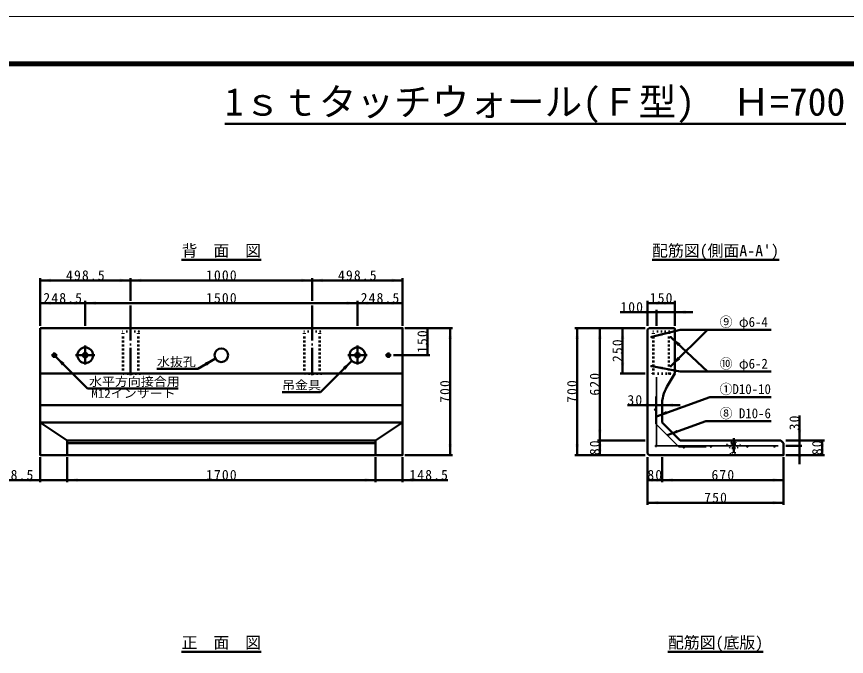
# Model space of a CAD drawing. Units: millimetres, scale not verified, with parts at other scales. Extents: x -2102 to 2102, y -1485 to 1485.
# Drawn here: x -1143 to 686, y 75 to 1485 of the extents above; entities that cross this region are included whole.
import ezdxf
from ezdxf.enums import TextEntityAlignment as Align

# ---------------------------------------------------------------- set-up
doc = ezdxf.new("R2010")
doc.units = ezdxf.units.MM
doc.header["$LTSCALE"] = 5
doc.linetypes.add('DOTTED', pattern=[1.75, 0.25, -1.5])
doc.linetypes.add('LONG_DASHED_DOTTED', pattern=[15.25, 12, -1.5, 0.25, -1.5])
doc.layers.add('0-0_V-nasSTD', color=7, linetype='Continuous', lineweight=50)
doc.styles.add('ＭＳ ゴシック', font='')
doc.styles.get('ＭＳ ゴシック').set_extended_font_data('MS Gothic')

msp = doc.modelspace()

# ---------------------------------------------------------------- linework, layer by layer
at = {"layer": '0-0_V-nasSTD'}
for p, q in [((-684.288, 1248.465), (684.288, 1248.465)), ((-779.434, 948.566), (-604.434, 948.566)), ((257.466, 948.566), (537.466, 948.566)), ((-1091.334, 908.566), (-1091.334, 803.566)), ((-1091.334, 903.566), (-891.934, 903.566)), ((-891.934, 908.566), (-891.934, 858.566)), ((-891.934, 903.566), (-491.934, 903.566)), ((-491.934, 908.566), (-491.934, 858.566)), ((-491.934, 903.566), (-292.534, 903.566)), ((-292.534, 908.566), (-292.534, 803.566)), ((-1091.334, 853.566), (-991.934, 853.566)), ((-991.934, 858.566), (-991.934, 803.566)), ((-991.934, 853.566), (-391.934, 853.566)), ((-891.934, 848.566), (-891.934, 803.566)), ((-491.934, 848.566), (-491.934, 803.566)), ((-391.934, 858.566), (-391.934, 803.566)), ((-391.934, 853.566), (-292.534, 853.566)), ((247.466, 858.566), (247.466, 803.566)), ((307.466, 853.566), (247.466, 853.566)), ((307.466, 858.566), (307.466, 803.566)), ((187.466, 833.566), (267.466, 833.566)), ((267.466, 838.566), (267.466, 803.566)), ((267.466, 833.566), (307.466, 833.566)), ((307.466, 833.566), (347.466, 833.566)), ((-182.534, 798.566), (-287.534, 798.566)), ((-237.534, 798.566), (-237.534, 738.566)), ((-187.534, 798.566), (-187.534, 518.566)), ((242.466, 798.566), (87.466, 798.566)), ((92.466, 798.566), (92.466, 518.566)), ((142.466, 798.566), (142.466, 550.566)), ((192.466, 798.566), (192.466, 698.566)), ((251.066, 798.566), (247.466, 794.966)), ((247.466, 794.966), (247.466, 522.166)), ((305.466, 798.566), (251.066, 798.566)), ((319.74, 794.566), (257.23, 778.858)), ((379.74, 794.566), (299.719, 715.41)), ((319.74, 794.566), (519.74, 794.566)), ((379.74, 702.566), (299.74, 777.744)), ((-1057.447, 735.879), (-986.737, 665.168)), ((-232.534, 738.566), (-312.534, 738.566)), ((-743.896, 708.566), (-704.925, 731.066)), ((-404.096, 726.403), (-473.17, 657.33)), ((319.74, 702.566), (257.245, 714.343)), ((-292.534, 698.566), (-1091.334, 698.566)), ((-833.896, 708.566), (-743.896, 708.566)), ((242.466, 698.566), (187.466, 698.566)), ((319.74, 702.566), (519.74, 702.566)), ((-986.737, 665.168), (-786.737, 665.168)), ((-473.17, 657.33), (-558.17, 657.33)), ((267.466, 603.78), (384.74, 646.464)), ((384.74, 646.464), (519.74, 646.464)), ((-292.534, 628.632), (-1091.334, 628.632)), ((-292.534, 628.632), (-1091.334, 628.632)), ((203.466, 628.632), (267.466, 628.632)), ((279.466, 628.632), (267.466, 628.632)), ((279.466, 628.632), (279.466, 590.566)), ((279.466, 628.632), (319.466, 628.632)), ((582.466, 550.566), (582.466, 605.566)), ((-1091.334, 590.566), (-292.534, 590.566)), ((-1091.334, 590.566), (-1031.934, 550.566)), ((-351.934, 550.566), (-292.534, 590.566)), ((279.466, 590.566), (319.466, 550.566)), ((290.981, 562.08), (376.255, 593.118)), ((376.255, 593.118), (519.74, 593.118)), ((-1031.934, 550.566), (-351.934, 550.566)), ((-1031.934, 518.566), (-1031.934, 550.566)), ((-351.934, 518.566), (-351.934, 550.566)), ((242.466, 550.566), (137.466, 550.566)), ((142.466, 550.566), (142.466, 518.566)), ((319.466, 550.566), (541.466, 550.566)), ((541.466, 550.566), (547.466, 544.566)), ((637.466, 550.566), (552.466, 550.566)), ((582.466, 550.566), (582.466, 538.566)), ((632.466, 550.566), (632.466, 518.566)), ((-1031.934, 544.566), (-351.934, 544.566)), ((587.466, 538.566), (552.466, 538.566)), ((582.466, 538.566), (582.466, 498.566)), ((-1091.334, 513.566), (-1091.334, 458.566)), ((-1031.934, 513.566), (-1031.934, 458.566)), ((-351.934, 513.566), (-351.934, 458.566)), ((-292.534, 513.566), (-292.534, 458.566)), ((-182.534, 518.566), (-287.534, 518.566)), ((242.466, 518.566), (87.466, 518.566)), ((247.466, 522.166), (251.066, 518.566)), ((247.466, 408.566), (247.466, 513.566)), ((279.466, 458.566), (279.466, 513.566)), ((547.466, 408.566), (547.466, 513.566)), ((637.466, 518.566), (552.466, 518.566)), ((-1091.334, 463.566), (-1191.334, 463.566)), ((-1031.934, 463.566), (-1091.334, 463.566)), ((-292.534, 463.566), (-192.534, 463.566)), ((279.466, 463.566), (247.466, 463.566)), ((547.466, 413.566), (247.466, 413.566)), ((-779.434, 84.766), (-604.434, 84.766)), ((292.466, 84.766), (502.466, 84.766))]:
    msp.add_line(p, q, dxfattribs=at)
at = {"layer": '0-0_V-nasSTD', "linetype": 'DOTTED'}
for p, q in [((-912.934, 798.566), (-909.934, 790.566)), ((-909.934, 698.566), (-909.934, 790.566)), ((-873.934, 790.566), (-909.934, 790.566)), ((-907.934, 698.566), (-907.934, 790.566)), ((-875.934, 698.566), (-875.934, 790.566)), ((-873.934, 790.566), (-870.934, 798.566)), ((-873.934, 698.566), (-873.934, 790.566)), ((-512.934, 798.566), (-509.934, 790.566)), ((-509.934, 698.566), (-509.934, 790.566)), ((-473.934, 790.566), (-509.934, 790.566)), ((-507.934, 698.566), (-507.934, 790.566)), ((-475.934, 698.566), (-475.934, 790.566)), ((-473.934, 790.566), (-470.934, 798.566)), ((-473.934, 698.566), (-473.934, 790.566)), ((256.466, 798.566), (259.466, 790.566)), ((259.466, 698.566), (259.466, 790.566)), ((295.466, 790.566), (259.466, 790.566)), ((261.466, 698.566), (261.466, 790.566)), ((293.466, 698.566), (293.466, 790.566)), ((295.466, 790.566), (298.466, 798.566)), ((295.466, 698.566), (295.466, 790.566)), ((-871.934, 698.566), (-911.934, 698.566)), ((-911.934, 697.766), (-911.934, 698.566)), ((-871.934, 697.766), (-911.934, 697.766)), ((-875.934, 698.566), (-907.934, 698.566)), ((-871.934, 697.766), (-871.934, 698.566)), ((-471.934, 698.566), (-511.934, 698.566)), ((-511.934, 697.766), (-511.934, 698.566)), ((-471.934, 697.766), (-511.934, 697.766)), ((-475.934, 698.566), (-507.934, 698.566)), ((-475.934, 698.566), (-507.934, 698.566)), ((-471.934, 697.766), (-471.934, 698.566)), ((297.466, 698.566), (257.466, 698.566)), ((257.466, 697.766), (257.466, 698.566)), ((297.466, 697.766), (257.466, 697.766)), ((297.466, 697.766), (297.466, 698.566)), ((432.466, 546.566), (442.466, 546.566)), ((432.466, 546.566), (432.466, 543.766)), ((432.466, 543.766), (434.666, 542.566)), ((432.466, 543.766), (442.466, 543.766)), ((434.666, 542.566), (434.666, 522.566)), ((434.666, 542.566), (440.266, 542.566)), ((440.266, 542.566), (442.466, 543.766)), ((440.266, 542.566), (440.266, 522.566)), ((442.466, 546.566), (442.466, 543.766)), ((430.466, 520.566), (434.666, 522.566)), ((430.466, 520.566), (430.466, 519.366)), ((430.466, 520.566), (444.466, 520.566)), ((430.466, 519.366), (444.466, 519.366)), ((434.666, 522.566), (440.266, 522.566)), ((440.266, 522.566), (444.466, 520.566)), ((444.466, 520.566), (444.466, 519.366))]:
    msp.add_line(p, q, dxfattribs=at)
at = {"layer": '0-0_V-nasSTD', "linetype": 'LONG_DASHED_DOTTED'}
for p, q in [((-891.934, 694.566), (-891.934, 802.566)), ((-491.934, 694.566), (-491.934, 802.566)), ((-991.934, 760.366), (-991.934, 717.966)), ((-391.934, 760.366), (-391.934, 717.966)), ((-1066.134, 738.566), (-1054.134, 738.566)), ((-1060.134, 732.566), (-1060.134, 744.566)), ((-1013.134, 738.566), (-970.734, 738.566)), ((-413.134, 738.566), (-370.734, 738.566)), ((-329.734, 738.566), (-317.734, 738.566)), ((-323.734, 732.566), (-323.734, 744.566)), ((437.466, 555.566), (437.466, 525.566))]:
    msp.add_line(p, q, dxfattribs=at)
at = {"layer": '0-0_V-nasSTD', "lineweight": 35}
for p, q in [((265.466, 647.595), (265.466, 587.595)), ((265.466, 587.595), (316.495, 536.566)), ((316.495, 536.566), (376.495, 536.566))]:
    msp.add_line(p, q, dxfattribs=at)
at = {"layer": '0-0_V-nasSTD', "lineweight": 18}
for points in [[(-2102.5, -1485), (-2102.5, 1485), (2102.5, 1485), (2102.5, -1485)], [(-2002.5, -1385), (-2002.5, 1385), (2002.5, 1385), (2002.5, -1385)]]:
    msp.add_lwpolyline(points, close=True, dxfattribs=at)
at = {"layer": '0-0_V-nasSTD', "lineweight": 100}
msp.add_lwpolyline([(1997.5, -1380), (1997.5, 1380), (-1997.5, 1380)], dxfattribs=at)
at = {"layer": '0-0_V-nasSTD'}
msp.add_lwpolyline([(-1091.334, 798.566), (-1091.334, 518.566), (-292.534, 518.566), (-292.534, 798.566)], close=True, dxfattribs=at)
for points in [[(307.466, 796.566), (307.466, 698.566), (290.184, 668.632)], [(251.066, 518.566), (547.466, 518.566), (547.466, 544.566)], [(-1031.934, 463.566), (-351.934, 463.566), (-292.534, 463.566)], [(547.466, 463.566), (279.466, 463.566), (247.466, 463.566)]]:
    msp.add_lwpolyline(points, dxfattribs=at)
at = {"layer": '0-0_V-nasSTD', "lineweight": 35}
msp.add_lwpolyline([(267.466, 690.566), (267.466, 538.566), (535.466, 538.566)], dxfattribs=at)
for centre in [(256.066, 778.566), (298.866, 778.566), (256.066, 714.566), (298.866, 714.566), (264.266, 618.566), (266.266, 538.566), (327.466, 535.366), (387.466, 537.366), (467.466, 537.366), (527.466, 537.366)]:
    msp.add_circle(centre, 1.2, dxfattribs=at)
at = {"layer": '0-0_V-nasSTD'}
for centre, radius in [((-991.934, 738.566), 17.2), ((-691.934, 738.566), 15), ((-391.934, 738.566), 17.2), ((-1060.134, 738.566), 3.8), ((-1060.134, 738.566), 2.4), ((-1060.134, 738.566), 2), ((-991.934, 738.566), 5), ((-391.934, 738.566), 5), ((-323.734, 738.566), 3.8), ((-323.734, 738.566), 2.4), ((-323.734, 738.566), 2)]:
    msp.add_circle(centre, radius, dxfattribs=at)
for centre, radius, start, end in [((305.466, 796.566), 2, 0, 90), ((359.466, 628.632), 80, 150, 180)]:
    msp.add_arc(centre, radius, start, end, dxfattribs=at)
at = {"layer": '0-0_V-nasSTD', "linetype": 'DOTTED'}
msp.add_arc((437.466, 550.566), 17.2, 180, 0, dxfattribs=at)
at = {"layer": '0-0_V-nasSTD'}
for points in [[(-1091.334, 903.566), (-1067.334, 903.566), (-1067.334, 907.566)], [(-1091.334, 903.566), (-1067.334, 899.566), (-1067.334, 903.566)], [(-915.934, 903.566), (-915.934, 907.566), (-891.934, 903.566)], [(-915.934, 899.566), (-915.934, 903.566), (-891.934, 903.566)], [(-891.934, 903.566), (-867.934, 903.566), (-867.934, 907.566)], [(-891.934, 903.566), (-867.934, 899.566), (-867.934, 903.566)], [(-515.934, 903.566), (-515.934, 907.566), (-491.934, 903.566)], [(-515.934, 899.566), (-515.934, 903.566), (-491.934, 903.566)], [(-491.934, 903.566), (-467.934, 903.566), (-467.934, 907.566)], [(-491.934, 903.566), (-467.934, 899.566), (-467.934, 903.566)], [(-316.534, 903.566), (-316.534, 907.566), (-292.534, 903.566)], [(-316.534, 899.566), (-316.534, 903.566), (-292.534, 903.566)], [(-1091.334, 853.566), (-1067.334, 853.566), (-1067.334, 857.566)], [(-1091.334, 853.566), (-1067.334, 849.566), (-1067.334, 853.566)], [(-1015.934, 853.566), (-1015.934, 857.566), (-991.934, 853.566)], [(-1015.934, 849.566), (-1015.934, 853.566), (-991.934, 853.566)], [(-991.934, 853.566), (-967.934, 853.566), (-967.934, 857.566)], [(-991.934, 853.566), (-967.934, 849.566), (-967.934, 853.566)], [(-415.934, 853.566), (-415.934, 857.566), (-391.934, 853.566)], [(-415.934, 849.566), (-415.934, 853.566), (-391.934, 853.566)], [(-391.934, 853.566), (-367.934, 853.566), (-367.934, 857.566)], [(-391.934, 853.566), (-367.934, 849.566), (-367.934, 853.566)], [(-316.534, 853.566), (-316.534, 857.566), (-292.534, 853.566)], [(-316.534, 849.566), (-316.534, 853.566), (-292.534, 853.566)], [(247.466, 853.566), (271.466, 853.566), (271.466, 857.566)], [(247.466, 853.566), (271.466, 849.566), (271.466, 853.566)], [(283.466, 853.566), (283.466, 857.566), (307.466, 853.566)], [(283.466, 849.566), (283.466, 853.566), (307.466, 853.566)], [(243.466, 833.566), (243.466, 837.566), (267.466, 833.566)], [(243.466, 829.566), (243.466, 833.566), (267.466, 833.566)], [(307.466, 833.566), (331.466, 833.566), (331.466, 837.566)], [(307.466, 833.566), (331.466, 829.566), (331.466, 833.566)], [(-241.534, 774.566), (-237.534, 774.566), (-237.534, 798.566)], [(-237.534, 774.566), (-237.534, 798.566), (-233.534, 774.566)], [(-191.534, 774.566), (-187.534, 774.566), (-187.534, 798.566)], [(-187.534, 774.566), (-187.534, 798.566), (-183.534, 774.566)], [(88.466, 774.566), (92.466, 774.566), (92.466, 798.566)], [(92.466, 774.566), (92.466, 798.566), (96.466, 774.566)], [(138.466, 774.566), (142.466, 774.566), (142.466, 798.566)], [(142.466, 774.566), (142.466, 798.566), (146.466, 774.566)], [(188.466, 774.566), (192.466, 774.566), (192.466, 798.566)], [(192.466, 774.566), (192.466, 798.566), (196.466, 774.566)], [(257.23, 778.858), (279.531, 788.586), (280.506, 784.707)], [(257.23, 778.858), (280.506, 784.707), (281.481, 780.828)], [(299.74, 777.744), (314.49, 758.394), (317.23, 761.308)], [(299.74, 777.744), (317.23, 761.308), (319.969, 764.223)], [(-241.534, 762.566), (-237.534, 738.566), (-237.534, 762.566)], [(-237.534, 738.566), (-237.534, 762.566), (-233.534, 762.566)], [(-1057.447, 735.879), (-1043.305, 716.08), (-1040.477, 718.908)], [(-1057.447, 735.879), (-1040.477, 718.908), (-1037.648, 721.736)], [(299.719, 715.41), (313.968, 735.131), (316.781, 732.288)], [(299.719, 715.41), (316.781, 732.288), (319.594, 729.444)], [(-727.709, 722.53), (-725.709, 719.066), (-704.925, 731.066)], [(-725.709, 719.066), (-723.709, 715.602), (-704.925, 731.066)], [(-423.895, 712.261), (-421.067, 709.433), (-404.096, 726.403)], [(-421.067, 709.433), (-418.239, 706.604), (-404.096, 726.403)], [(188.466, 722.566), (192.466, 698.566), (192.466, 722.566)], [(192.466, 698.566), (192.466, 722.566), (196.466, 722.566)], [(257.245, 714.343), (280.089, 705.968), (280.83, 709.899)], [(257.245, 714.343), (280.83, 709.899), (281.571, 713.829)], [(243.466, 628.632), (243.466, 632.632), (267.466, 628.632)], [(243.466, 624.632), (243.466, 628.632), (267.466, 628.632)], [(279.466, 628.632), (303.466, 628.632), (303.466, 632.632)], [(279.466, 628.632), (303.466, 624.632), (303.466, 628.632)], [(267.466, 603.78), (288.65, 615.747), (290.018, 611.988)], [(267.466, 603.78), (290.018, 611.988), (291.387, 608.229)], [(138.466, 574.566), (142.466, 550.566), (142.466, 574.566)], [(142.466, 550.566), (142.466, 574.566), (146.466, 574.566)], [(290.981, 562.08), (312.165, 574.048), (313.533, 570.289)], [(290.981, 562.08), (313.533, 570.289), (314.901, 566.53)], [(578.466, 574.566), (582.466, 550.566), (582.466, 574.566)], [(582.466, 550.566), (582.466, 574.566), (586.466, 574.566)], [(138.466, 526.566), (142.466, 526.566), (142.466, 550.566)], [(142.466, 526.566), (142.466, 550.566), (146.466, 526.566)], [(628.466, 526.566), (632.466, 526.566), (632.466, 550.566)], [(632.466, 526.566), (632.466, 550.566), (636.466, 526.566)], [(-191.534, 542.566), (-187.534, 518.566), (-187.534, 542.566)], [(-187.534, 518.566), (-187.534, 542.566), (-183.534, 542.566)], [(88.466, 542.566), (92.466, 518.566), (92.466, 542.566)], [(92.466, 518.566), (92.466, 542.566), (96.466, 542.566)], [(138.466, 542.566), (142.466, 518.566), (142.466, 542.566)], [(142.466, 518.566), (142.466, 542.566), (146.466, 542.566)], [(578.466, 514.566), (582.466, 514.566), (582.466, 538.566)], [(582.466, 514.566), (582.466, 538.566), (586.466, 514.566)], [(628.466, 542.566), (632.466, 518.566), (632.466, 542.566)], [(632.466, 518.566), (632.466, 542.566), (636.466, 542.566)], [(-1115.334, 463.566), (-1115.334, 467.566), (-1091.334, 463.566)], [(-1115.334, 459.566), (-1115.334, 463.566), (-1091.334, 463.566)], [(-1031.934, 463.566), (-1007.934, 463.566), (-1007.934, 467.566)], [(-1031.934, 463.566), (-1007.934, 459.566), (-1007.934, 463.566)], [(-375.934, 463.566), (-375.934, 467.566), (-351.934, 463.566)], [(-375.934, 459.566), (-375.934, 463.566), (-351.934, 463.566)], [(-292.534, 463.566), (-268.534, 463.566), (-268.534, 467.566)], [(-292.534, 463.566), (-268.534, 459.566), (-268.534, 463.566)], [(247.466, 463.566), (271.466, 463.566), (271.466, 467.566)], [(247.466, 463.566), (271.466, 459.566), (271.466, 463.566)], [(255.466, 463.566), (255.466, 467.566), (279.466, 463.566)], [(255.466, 459.566), (255.466, 463.566), (279.466, 463.566)], [(279.466, 463.566), (303.466, 463.566), (303.466, 467.566)], [(279.466, 463.566), (303.466, 459.566), (303.466, 463.566)], [(523.466, 463.566), (523.466, 467.566), (547.466, 463.566)], [(523.466, 459.566), (523.466, 463.566), (547.466, 463.566)], [(247.466, 413.566), (271.466, 413.566), (271.466, 417.566)], [(247.466, 413.566), (271.466, 409.566), (271.466, 413.566)], [(523.466, 413.566), (523.466, 417.566), (547.466, 413.566)], [(523.466, 409.566), (523.466, 413.566), (547.466, 413.566)]]:
    msp.add_solid(points, dxfattribs=at)

# ---------------------------------------------------------------- texts
at = {"layer": '0-0_V-nasSTD', "style": 'ＭＳ ゴシック'}
for s, height, p in [('1ｓｔタッチウォール(Ｆ型)  Ｈ=700', 60.81, (-684.288, 1248.465)), ('背\u3000面\u3000図', 25.66, (-779.434, 948.566)), ("配筋図(側面A-A')", 25.66, (257.466, 948.566)), ('正\u3000面\u3000図', 25.66, (-779.434, 84.766)), ('配筋図(底版)', 25.66, (292.466, 84.766))]:
    msp.add_text(s, height=height, dxfattribs=at).set_placement(p, align=Align.BOTTOM_LEFT)
for s, height, width, p in [('⑨ φ6-4', 21.85, 0.95, (406.469, 794.566)), ('水抜孔', 19.06, 1.1, (-833.896, 708.566)), ('⑩ φ6-2', 21.85, 0.95, (406.469, 702.566)), ('水平方向接合用', 19.06, 1.1, (-983.737, 665.168)), ('吊金具', 19.06, 1.1, (-558.17, 657.33)), ('①D10-10', 21.85, 0.95, (406.469, 646.464)), ('M12インサート', 19.06, 1.1, (-978.487, 639.168)), ('⑧ D10-6', 21.85, 0.95, (406.469, 593.118))]:
    msp.add_text(s, height=height, dxfattribs=dict(at, width=width)).set_placement(p, align=Align.BOTTOM_LEFT)
at = {"layer": '0-0_V-nasSTD', "char_height": 21.99, "attachment_point": 7, "style": 'ＭＳ ゴシック'}
for s, insert in [('\\T1.17;498.5', (-1034.134, 903.566)), ('\\T1.17;1000', (-725.684, 903.566)), ('\\T1.17;498.5', (-434.734, 903.566)), ('\\T1.17;248.5', (-1084.134, 853.566)), ('\\T1.17;1500', (-725.684, 853.566)), ('\\T1.17;248.5', (-384.734, 853.566)), ('\\T1.17;150', (252.466, 853.566)), ('\\T1.17;100', (187.466, 833.566)), ('\\T1.17;30', (203.215, 628.632)), ('\\T1.17;148.5', (-1191.334, 463.566)), ('\\T1.17;1700', (-725.684, 463.566)), ('\\T1.17;148.5', (-277.534, 463.566)), ('\\T1.17;80', (247.215, 463.566)), ('\\T1.17;670', (388.466, 463.566)), ('\\T1.17;750', (372.466, 413.566))]:
    msp.add_mtext(s, dxfattribs=dict(at, insert=insert))
at = {"layer": '0-0_V-nasSTD', "char_height": 21.99, "attachment_point": 7, "rotation": 90, "style": 'ＭＳ ゴシック'}
for s, insert in [('\\T1.17;150', (-237.534, 743.566)), ('\\T1.17;250', (192.466, 723.566)), ('\\T1.17;620', (142.466, 649.566)), ('\\T1.17;700', (-187.534, 633.566)), ('\\T1.17;700', (92.466, 633.566)), ('\\T1.17;30', (582.466, 573.066)), ('\\T1.17;80', (142.466, 518.315)), ('\\T1.17;80', (632.466, 518.315))]:
    msp.add_mtext(s, dxfattribs=dict(at, insert=insert))

doc.saveas('drawing.dxf')
